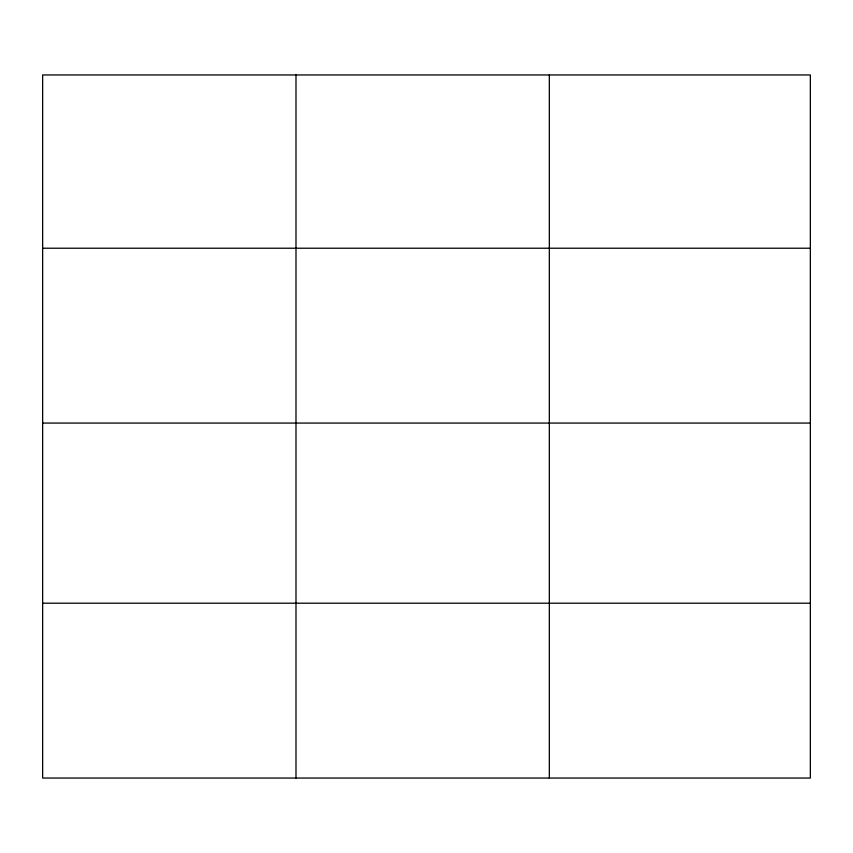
<?xml version="1.0" encoding="UTF-8"?>
<svg xmlns="http://www.w3.org/2000/svg" width="853" height="853" viewBox="0 0 853 853"><rect width="100%" height="100%" fill="white"/><g stroke="black" fill="none" stroke-linecap="round" stroke-linejoin="round"><path stroke-width="1.28" d="M810.35 423.067L810.35 74.957L42.65 74.957L42.65 778.043L810.35 778.043L810.35 423.067L42.65 423.067M42.65 248.223L810.35 248.223M42.65 603.199L810.35 603.199M549.332 74.957L549.332 778.043M295.991 74.957L295.991 778.043"/></g></svg>
